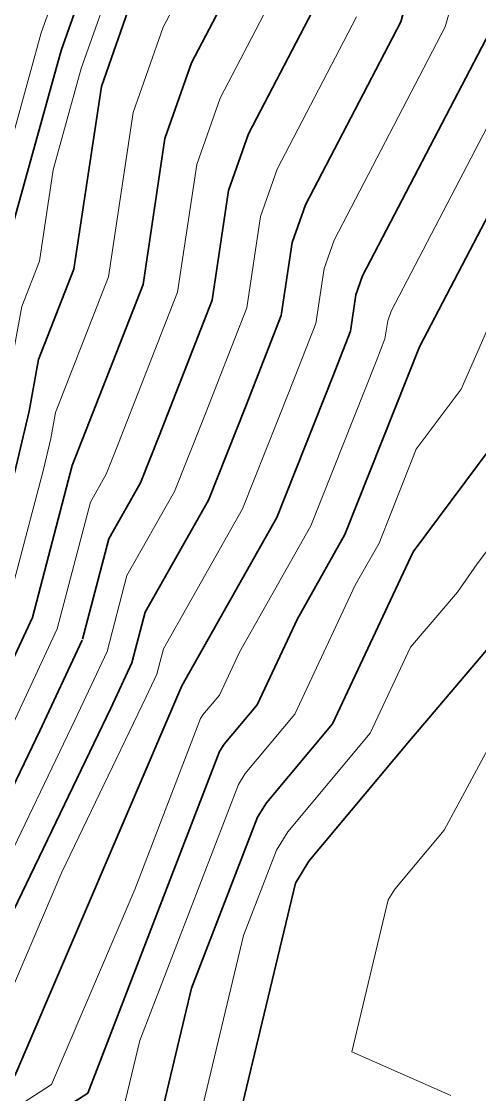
# Model space of a CAD drawing. Header units: millimetres. Extents: x -861324 to 439029, y -308065 to 694685.
# Drawn here: x -200952 to -185928, y 245688 to 280901 of the extents above; entities that cross this region are included whole.
import ezdxf

# ---------------------------------------------------------------- set-up
doc = ezdxf.new("R2010")
doc.units = ezdxf.units.MM
doc.layers.add('C-TOPO-MAJR', color=7, linetype='Continuous', lineweight=35)
doc.layers.add('C-TOPO-MINR', color=7, linetype='Continuous', lineweight=9)

msp = doc.modelspace()

# ---------------------------------------------------------------- linework, layer by layer
at = {"layer": 'C-TOPO-MAJR'}
for p, q in [((-198735, 282532), (-199646, 279944)), ((-197240, 281875), (-198332, 278768)), ((-188252, 281813), (-188506, 280888)), ((-194329, 281546), (-195371, 279545)), ((-191418, 281217), (-193502, 277215)), ((-188506, 280888), (-191634, 274885)), ((-185595, 280559), (-189765, 272556)), ((-182684, 280231), (-187896, 270226)), ((-199646, 279944), (-201497, 273288)), ((-195371, 279545), (-196245, 277060)), ((-198332, 278768), (-199230, 272777)), ((-193502, 277215), (-194158, 275351)), ((-196245, 277060), (-196964, 272267)), ((-194158, 275351), (-194697, 271757)), ((-191634, 274885), (-192071, 273643)), ((-192071, 273643), (-192430, 271247)), ((-199230, 272777), (-200392, 269807)), ((-189765, 272556), (-189984, 271934)), ((-196964, 272267), (-199287, 266326)), ((-189984, 271934), (-190163, 270736)), ((-194697, 271757), (-196440, 267301)), ((-192430, 271247), (-193592, 268276)), ((-190163, 270736), (-190744, 269251)), ((-187896, 270226), (-190343, 264062)), ((-200392, 269807), (-200700, 268110)), ((-190744, 269251), (-192579, 264628)), ((-200700, 268110), (-201180, 266074)), ((-193592, 268276), (-194815, 265194)), ((-196440, 267301), (-197051, 265760)), ((-185165, 267449), (-188107, 263496)), ((-199287, 266326), (-200593, 261340)), ((-197051, 265760), (-198091, 263919)), ((-194815, 265194), (-196894, 261512)), ((-192579, 264628), (-195697, 259104)), ((-198091, 263919), (-198952, 260630)), ((-190343, 264062), (-191902, 261300)), ((-188107, 263496), (-190754, 257856)), ((-200593, 261340), (-202675, 256875)), ((-196894, 261512), (-197329, 259849)), ((-191902, 261300), (-193226, 258480)), ((-198961, 260594), (-200349, 257618)), ((-185192, 260860), (-188282, 257232)), ((-197329, 259849), (-198023, 258361)), ((-195697, 259104), (-201166, 246304)), ((-193226, 258480), (-194306, 257184)), ((-198023, 258361), (-203553, 246873)), ((-190754, 257856), (-192914, 255264)), ((-200349, 257618), (-204773, 248428)), ((-194306, 257184), (-194452, 256946)), ((-188282, 257232), (-191523, 253343)), ((-194452, 256946), (-198779, 245735)), ((-192914, 255264), (-193207, 254787)), ((-193207, 254787), (-195370, 249182)), ((-191523, 253343), (-191962, 252628)), ((-191962, 252628), (-194363, 242605)), ((-195370, 249182), (-196571, 244170)), ((-198779, 245735), (-201314, 244105))]:
    msp.add_line(p, q, dxfattribs=at)
at = {"layer": 'C-TOPO-MINR'}
for p, q in [((-199483, 282861), (-200303, 280531)), ((-197988, 282204), (-198989, 279356)), ((-195784, 281710), (-196306, 280710)), ((-192873, 281381), (-194437, 278380)), ((-186839, 281494), (-187051, 280724)), ((-189962, 281053), (-192568, 276050)), ((-196306, 280710), (-197289, 277914)), ((-187051, 280724), (-190699, 273721)), ((-200303, 280531), (-201969, 274541)), ((-184140, 280395), (-188831, 271391)), ((-198989, 279356), (-199915, 276028)), ((-194437, 278380), (-195202, 276206)), ((-197289, 277914), (-198097, 272522)), ((-195202, 276206), (-195830, 272012)), ((-199915, 276028), (-200364, 273033)), ((-192568, 276050), (-193114, 274497)), ((-193114, 274497), (-193563, 271502)), ((-190699, 273721), (-191027, 272789)), ((-200364, 273033), (-200945, 271547)), ((-191027, 272789), (-191297, 270991)), ((-198097, 272522), (-199840, 268066)), ((-195830, 272012), (-197864, 266813)), ((-200945, 271547), (-201407, 269001)), ((-193563, 271502), (-195016, 267788)), ((-188831, 271391), (-188940, 271080)), ((-185518, 271154), (-186531, 268837)), ((-191297, 270991), (-192168, 268763)), ((-188940, 271080), (-189030, 270481)), ((-189030, 270481), (-189320, 269738)), ((-189320, 269738), (-191461, 264345)), ((-192168, 268763), (-193697, 264911)), ((-186531, 268837), (-188002, 266861)), ((-199840, 268066), (-199994, 267218)), ((-195016, 267788), (-195933, 265477)), ((-199994, 267218), (-200234, 266200)), ((-197864, 266813), (-198169, 266043)), ((-188002, 266861), (-189225, 263779)), ((-200234, 266200), (-201409, 261712)), ((-198169, 266043), (-198689, 265122)), ((-183799, 266060), (-186004, 263098)), ((-195933, 265477), (-197492, 262715)), ((-198689, 265122), (-199777, 260967)), ((-193697, 264911), (-196296, 260308)), ((-191461, 264345), (-193800, 260202)), ((-189225, 263779), (-190005, 262398)), ((-186004, 263098), (-186650, 262178)), ((-197492, 262715), (-198145, 260222)), ((-190005, 262398), (-191990, 258168)), ((-186650, 262178), (-188195, 260364)), ((-199777, 260967), (-201512, 257246)), ((-196296, 260308), (-196513, 259477)), ((-188195, 260364), (-189518, 257544)), ((-198145, 260222), (-199186, 257990)), ((-193800, 260202), (-194462, 258792)), ((-196513, 259477), (-196860, 258733)), ((-196860, 258733), (-199625, 252989)), ((-194462, 258792), (-195002, 258144)), ((-195002, 258144), (-195075, 258025)), ((-191990, 258168), (-193610, 256224)), ((-199186, 257990), (-204163, 247651)), ((-195075, 258025), (-197238, 252420)), ((-189518, 257544), (-192219, 254304)), ((-185273, 257736), (-187092, 254363)), ((-193610, 256224), (-193829, 255866)), ((-193829, 255866), (-197074, 247458)), ((-192219, 254304), (-192584, 253707)), ((-187092, 254363), (-188705, 252429)), ((-192584, 253707), (-193666, 250905)), ((-199625, 252989), (-202359, 246589)), ((-197238, 252420), (-199972, 246020)), ((-188705, 252429), (-188923, 252073)), ((-188923, 252073), (-190118, 247085)), ((-193666, 250905), (-195467, 243388)), ((-197074, 247458), (-197675, 244953)), ((-190118, 247085), (-186869, 245651)), ((-199972, 246020), (-201874, 244797))]:
    msp.add_line(p, q, dxfattribs=at)

doc.saveas('drawing.dxf')
